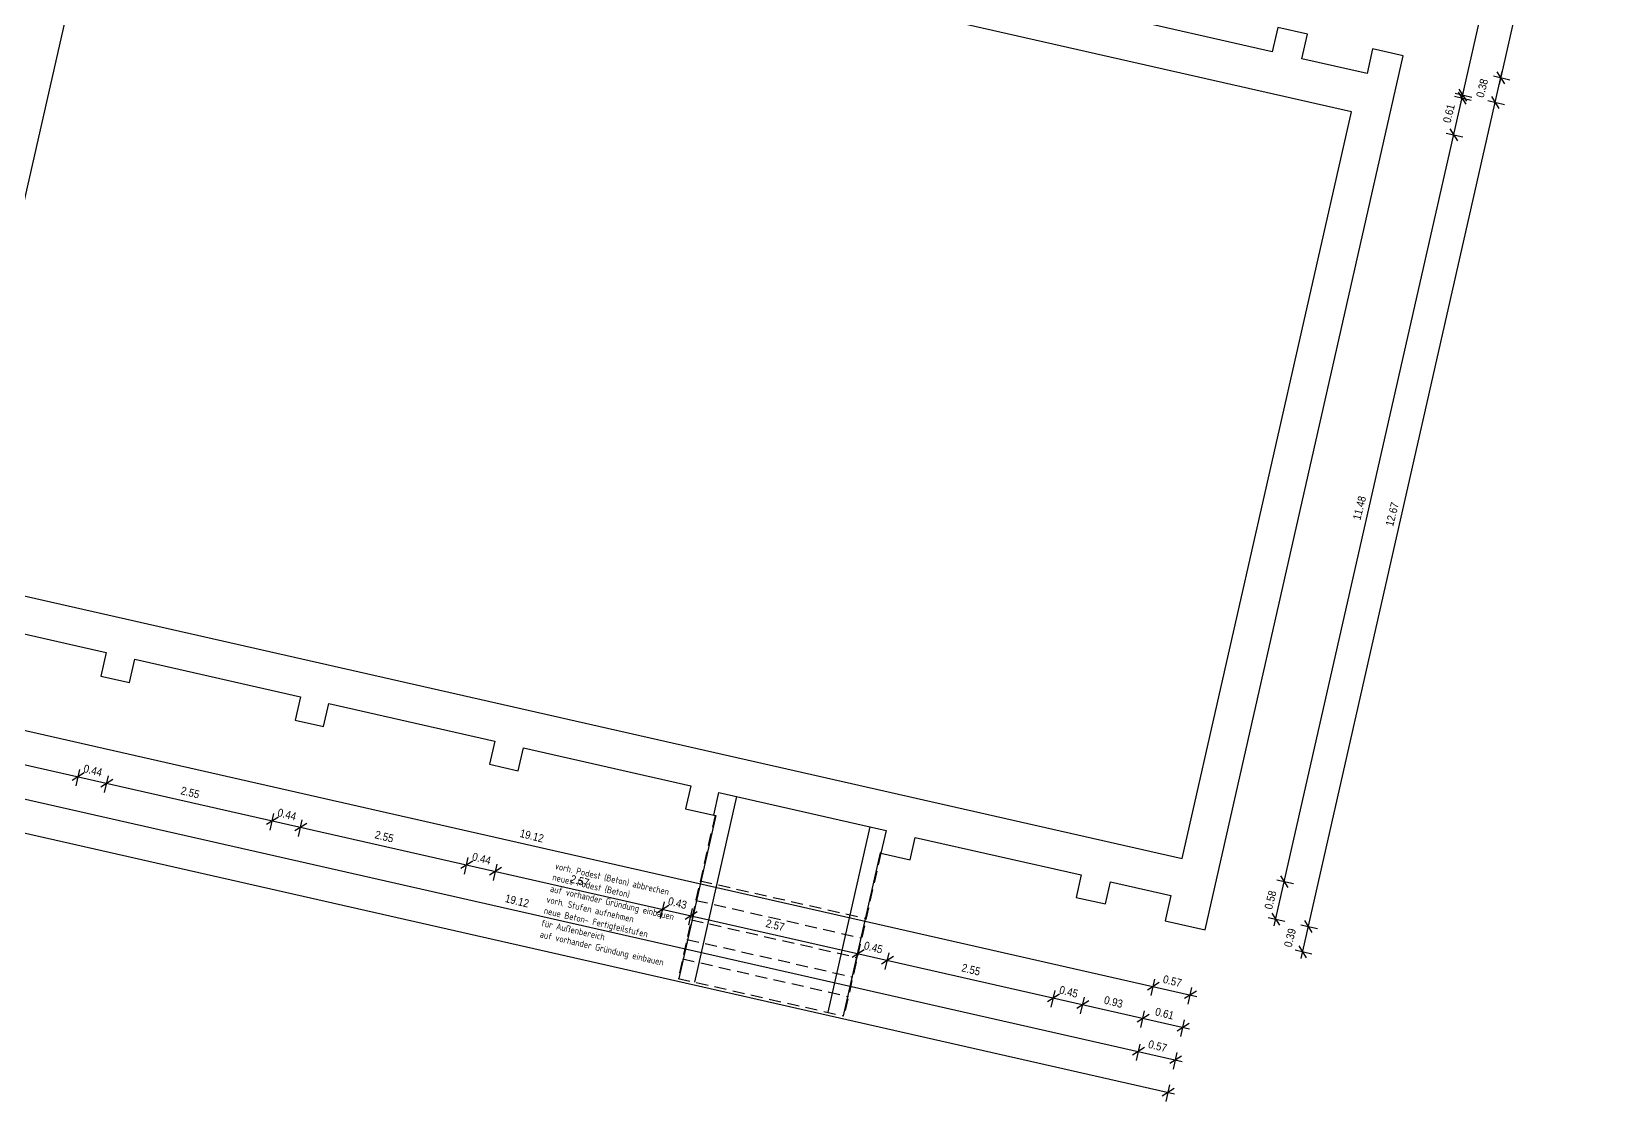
# Model space of a CAD drawing. Header units: metres. Extents: x 157 to 276, y 126 to 187.
# Drawn here: x 252.57 to 276.04, y 125.93 to 142 of the extents above; entities that cross this region are included whole.
import ezdxf
from ezdxf.enums import TextEntityAlignment as Align

# ---------------------------------------------------------------- set-up
doc = ezdxf.new("R2010")
doc.units = ezdxf.units.M
doc.header["$LTSCALE"] = 0.03
doc.linetypes.add('GESTRICHELT', pattern=[9, 6, -3])
for name, color, linetype in [('A_bemaßung', 2, 'Continuous'), ('A_text', 5, 'Continuous'), ('A_treppe', 3, 'Continuous'), ('A_wände', 6, 'Continuous')]:
    doc.layers.add(name, color=color, linetype=linetype)
doc.styles.add('BOLDSIMP_FNT', font='TXT', dxfattribs={"height": 1})
doc.styles.add('S70', font='DIN.SHX', dxfattribs={"width": 0.8, "height": 0.1})

# ---------------------------------------------------------------- blocks, each defined once
blk = doc.blocks.new('SLASH1')
at = {"layer": 'A_bemaßung', "color": 2, "linetype": 'Continuous'}
for p, q in [((0.07663, 0.07663), (-0.07319, -0.07319)), ((0, -0.14068), (0, 0.11466))]:
    blk.add_line(p, q, dxfattribs=at)

msp = doc.modelspace()

# ---------------------------------------------------------------- linework, layer by layer
at = {"layer": 'A_bemaßung', "linetype": 'Continuous'}
for p, q in [((274.00081, 140.89712), (275.56583, 147.79685)), ((274.58279, 141.20252), (276.0421, 147.63611)), ((271.60975, 128.0955), (274.62704, 141.39759)), ((271.2079, 128.58426), (274.05553, 141.13842)), ((231.2801, 136.32051), (270.04534, 127.52749)), ((231.16951, 135.83289), (269.93474, 127.03987)), ((231.05891, 135.34527), (269.82414, 126.55226)), ((230.94828, 134.85766), (269.71352, 126.06463))]:
    msp.add_line(p, q, dxfattribs=at)
at = {"layer": 'A_treppe', "color": 10, "linetype": 'GESTRICHELT'}
for p, q in [((262.8224, 130.24076), (262.26819, 127.79713)), ((265.30901, 129.67646), (264.75488, 127.23316)), ((262.59996, 129.25998), (265.08665, 128.69601)), ((262.53361, 128.96741), (265.02029, 128.40344)), ((262.46725, 128.67484), (264.95394, 128.11087)), ((262.4009, 128.38227), (264.88759, 127.8183)), ((262.33455, 128.0897), (264.82123, 127.52573)), ((262.26819, 127.79713), (264.75488, 127.23316))]:
    msp.add_line(p, q, dxfattribs=at)
at = {"layer": 'A_wände', "linetype": 'Continuous'}
for p, q in [((263.14301, 130.5241), (262.512, 127.74183)), ((262.83209, 130.23829), (262.27795, 127.79492)), ((262.8023, 130.24505), (262.83209, 130.23829)), ((265.14206, 130.07066), (264.51107, 127.28846)), ((265.29926, 129.67867), (264.74513, 127.23537)), ((265.30901, 129.67646), (265.29926, 129.67867))]:
    msp.add_line(p, q, dxfattribs=at)
for points in [[(251.17983, 133.82217), (269.82671, 129.59254), (272.36693, 140.79137), (253.71997, 145.02092), (251.17983, 133.82217)], [(251.24559, 133.23869), (253.69369, 132.68341), (253.6134, 132.32936), (254.04291, 132.23192), (254.12233, 132.58215), (256.60458, 132.01912), (256.5251, 131.66889), (256.95037, 131.57243), (257.02897, 131.91895), (259.51794, 131.35435), (259.43937, 131.00784), (259.87223, 130.90967), (259.94995, 131.25228), (262.45784, 130.68343), (262.38012, 130.34081), (262.8023, 130.24505), (262.8792, 130.58394), (265.386, 130.01533), (265.30912, 129.67643), (265.74784, 129.57692), (265.82385, 129.91207), (268.31323, 129.34739), (268.23723, 129.01226), (268.67684, 128.91253), (268.752, 129.24389), (269.6557, 129.03892), (269.56989, 128.66072), (270.16902, 128.52481), (273.14209, 141.63188), (272.6822, 141.73618), (272.59836, 141.36641), (271.62288, 141.58767), (271.70673, 141.95746), (271.26162, 142.05842), (271.17819, 141.69043), (268.7098, 142.25032)]]:
    msp.add_lwpolyline(points, dxfattribs=at)

# ---------------------------------------------------------------- block references
at = {"layer": 'A_bemaßung', "color": 7}
for p, rotation in [((274.60491, 141.30008), 77.21999999999997), ((274.60491, 141.30008), 77.21999999999997), ((274.02294, 140.99465), 77.21999999999997), ((274.0334, 141.0409), 77.21999999999997), ((274.52103, 140.9303), 77.21999999999997), ((273.89802, 140.44406), 77.21999999999997), ((253.27094, 130.81968), 347.22), ((253.70045, 130.72224), 347.22), ((256.18267, 130.15922), 347.22), ((256.60792, 130.06275), 347.22), ((259.09692, 129.49817), 347.22), ((259.5298, 129.4), 347.22), ((271.35785, 129.24525), 77.21999999999997), ((262.03769, 128.83114), 347.22), ((262.45988, 128.73538), 347.22), ((271.23003, 128.68181), 77.21999999999997), ((271.71766, 128.57119), 77.21999999999997), ((264.96666, 128.16675), 347.22), ((265.40541, 128.06725), 347.22), ((271.63186, 128.19301), 77.21999999999997), ((269.39194, 127.67569), 347.22), ((267.89481, 127.50258), 347.22), ((268.33442, 127.40287), 347.22), ((269.94783, 127.54959), 347.22), ((269.2381, 127.1979), 347.22), ((269.83721, 127.06198), 347.22), ((269.17072, 126.70046), 347.22), ((269.72662, 126.57438), 347.22), ((269.61598, 126.08677), 347.22)]:
    msp.add_blockref('SLASH1', p, dxfattribs=dict(at, rotation=rotation))

# ---------------------------------------------------------------- texts
at = {"layer": 'A_bemaßung', "color": 7, "linetype": 'Continuous', "style": 'BOLDSIMP_FNT', "width": 0.9}
for s, rotation, p in [('0.38', 75.9, (274.38222, 140.98742)), ('0.61', 75.9, (273.88394, 140.60809)), ('11.48', 75.9, (272.5331, 134.65258)), ('12.67', 75.9, (273.02448, 134.55868)), ('0.44', 345.9, (253.33374, 130.85668)), ('2.55', 345.9, (254.79213, 130.5259)), ('0.44', 345.9, (256.24336, 130.19673)), ('2.55', 345.9, (257.703, 129.86564)), ('19.12', 345.9, (259.87643, 129.88533)), ('0.44', 345.9, (259.16141, 129.53481)), ('2.57', 345.9, (260.63434, 129.20071)), ('0.58', 75.9, (271.20876, 128.81408)), ('19.12', 345.9, (259.65521, 128.91012)), ('0.43', 345.9, (262.09935, 128.86843)), ('2.57', 345.9, (263.56384, 128.53624)), ('0.39', 75.9, (271.5013, 128.24621)), ('0.45', 345.9, (265.03659, 128.20217)), ('2.55', 345.9, (266.50067, 127.87007)), ('0.57', 345.9, (269.52046, 127.69782)), ('0.45', 345.9, (267.96518, 127.53789)), ('0.93', 345.9, (268.63682, 127.38554)), ('0.61', 345.9, (269.40326, 127.2117)), ('0.57', 345.9, (269.29922, 126.7226))]:
    msp.add_text(s, height=0.12, rotation=rotation, dxfattribs=at).set_placement(p, align=Align.BOTTOM_LEFT)
at = {"layer": 'A_text', "style": 'S70', "width": 0.8}
for s, p in [('neues Podest (Beton)', (260.37612, 129.2708)), ('vorh. Podest (Beton) abbrechen', (260.41443, 129.43672)), ('auf vorhander Gründung einbauen', (260.34189, 129.09853)), ('vorh. Stufen aufnehmen', (260.28708, 128.93567)), ('für Außenbereich', (260.20743, 128.58439)), ('neue Beton- Fertigteilstufen ', (260.24851, 128.76864)), ('auf vorhander Gründung einbauen', (260.18667, 128.41413))]:
    msp.add_text(s, height=0.1, rotation=347, dxfattribs=at).set_placement(p)

doc.saveas('drawing.dxf')
